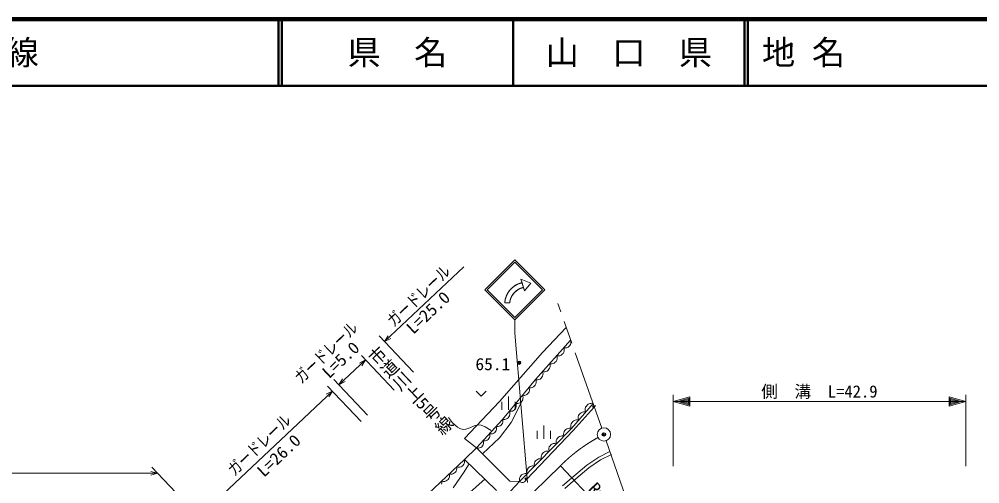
# Model space of a CAD drawing. Units: millimetres, scale not verified. Extents: x 40000 to 680000, y 20000 to 380000.
# Drawn here: x 258810 to 403102, y 310261 to 380000 of the extents above; entities that cross this region are included whole.
import ezdxf
from ezdxf.enums import TextEntityAlignment as Align

# ---------------------------------------------------------------- set-up
doc = ezdxf.new("R2010")
doc.units = ezdxf.units.MM
doc.header["$LTSCALE"] = 1000
doc.header["$PDMODE"] = 32
doc.header["$PDSIZE"] = 500
doc.linetypes.add('CHAIN', pattern=[18.5, 12, -1.5, 3.5, -1.5])
for name, color, linetype, lineweight in [('M-BGD', 7, 'Continuous', 13), ('M-BMK', 2, 'CHAIN', 13), ('M-BMK-SRVR', 3, 'Continuous', 13), ('M-STR-HTXT', 7, 'Continuous', 13), ('M-STR-STRC', 7, 'Continuous', 13), ('M-TTL', 2, 'Continuous', 140), ('M-TTL-LINE', 7, 'Continuous', 50)]:
    doc.layers.add(name, color=color, linetype=linetype, lineweight=lineweight)
for name, color, linetype in [('M-BMK-HTXT', 7, 'Continuous'), ('M-OTRS', 6, 'Continuous'), ('M-TTL-TXT', 7, 'Continuous')]:
    doc.layers.add(name, color=color, linetype=linetype)
doc.styles.add('@ＭＳ ゴシック', font='')
doc.styles.add('ＭＳ ゴシック', font='')
doc.styles.get('@ＭＳ ゴシック').set_extended_font_data('@MS Gothic')
doc.styles.get('ＭＳ ゴシック').set_extended_font_data('MS Gothic')

msp = doc.modelspace()

# ---------------------------------------------------------------- linework, layer by layer
at = {"layer": 'M-BGD'}
for p, q in [((337410, 329975), (340988, 333705)), ((336366, 325899), (341646, 331840)), ((340674, 330505), (340618, 330683)), ((340618, 330683), (340790, 330650)), ((340682, 330369), (340674, 330505)), ((340790, 330650), (340917, 330658)), ((340917, 330658), (341064, 330688)), ((341064, 330688), (341250, 330763)), ((341250, 330763), (341392, 330877)), ((341392, 330877), (341512, 331012)), ((341512, 331012), (341609, 331166)), ((341609, 331166), (341662, 331361)), ((341666, 331637), (341614, 331804)), ((341662, 331361), (341674, 331510)), ((341674, 331510), (341666, 331637)), ((330944, 322593), (337410, 329975)), ((339550, 328806), (339605, 329014)), ((339611, 329309), (339555, 329487)), ((339555, 329487), (339738, 329452)), ((339605, 329014), (339619, 329173)), ((339619, 329173), (339611, 329309)), ((339738, 329452), (339874, 329460)), ((339874, 329460), (340031, 329492)), ((340031, 329492), (340230, 329572)), ((340230, 329572), (340381, 329694)), ((340381, 329694), (340509, 329838)), ((340509, 329838), (340612, 330002)), ((340612, 330002), (340668, 330210)), ((340668, 330210), (340682, 330369)), ((338383, 327446), (338487, 327611)), ((338487, 327611), (338543, 327818)), ((338548, 328113), (338492, 328291)), ((338492, 328291), (338675, 328256)), ((338543, 327818), (338556, 327977)), ((338556, 327977), (338548, 328113)), ((338675, 328256), (338811, 328264)), ((338811, 328264), (338968, 328296)), ((338968, 328296), (339167, 328376)), ((339167, 328376), (339318, 328498)), ((339318, 328498), (339446, 328642)), ((339446, 328642), (339550, 328806)), ((337041, 325984), (337193, 326106)), ((337193, 326106), (337320, 326250)), ((337320, 326250), (337424, 326415)), ((337424, 326415), (337480, 326622)), ((337485, 326917), (337429, 327095)), ((337429, 327095), (337612, 327060)), ((337480, 326622), (337493, 326781)), ((337493, 326781), (337485, 326917)), ((337612, 327060), (337748, 327068)), ((337748, 327068), (337905, 327100)), ((337905, 327100), (338104, 327180)), ((338104, 327180), (338256, 327302)), ((338256, 327302), (338383, 327446)), ((331421, 319931), (336366, 325899)), ((335435, 324540), (335377, 324705)), ((335377, 324705), (335561, 324677)), ((335561, 324677), (335696, 324689)), ((335696, 324689), (335852, 324727)), ((335852, 324727), (336048, 324813)), ((336048, 324813), (336195, 324941)), ((336195, 324941), (336318, 325088)), ((336318, 325088), (336416, 325257)), ((336366, 325899), (336550, 325864)), ((336460, 325761), (336398, 325937)), ((336416, 325257), (336464, 325466)), ((336472, 325626), (336460, 325761)), ((336464, 325466), (336472, 325626)), ((336550, 325864), (336685, 325872)), ((336685, 325872), (336842, 325904)), ((336842, 325904), (337041, 325984)), ((327447, 324155), (328197, 323435)), ((328197, 323435), (328947, 324155)), ((332317, 323364), (332317, 321364)), ((334481, 323374), (334420, 323550)), ((334420, 323550), (334592, 323523)), ((334494, 323239), (334481, 323374)), ((334486, 323079), (334494, 323239)), ((334592, 323523), (334719, 323535)), ((334719, 323535), (334865, 323570)), ((334865, 323570), (335049, 323651)), ((335049, 323651), (335187, 323771)), ((335187, 323771), (335302, 323909)), ((335302, 323909), (335394, 324067)), ((335394, 324067), (335439, 324263)), ((335447, 324413), (335435, 324540)), ((335439, 324263), (335447, 324413)), ((325679, 317042), (330944, 322593)), ((331317, 322564), (331317, 321364)), ((332706, 319459), (334476, 322899)), ((333317, 322564), (333317, 321364)), ((333457, 322153), (333399, 322318)), ((333399, 322318), (333583, 322290)), ((333416, 321680), (333461, 321876)), ((333469, 322026), (333457, 322153)), ((333461, 321876), (333469, 322026)), ((333583, 322290), (333718, 322302)), ((333718, 322302), (333874, 322340)), ((333874, 322340), (334070, 322426)), ((334070, 322426), (334217, 322554)), ((334217, 322554), (334340, 322702)), ((334340, 322702), (334438, 322870)), ((334438, 322870), (334486, 323079)), ((345011, 322305), (341751, 318557)), ((344001, 321922), (343893, 321746)), ((344135, 322076), (344001, 321922)), ((344295, 322207), (344135, 322076)), ((344506, 322294), (344295, 322207)), ((344672, 322330), (344506, 322294)), ((344816, 322340), (344672, 322330)), ((345011, 322305), (344816, 322340)), ((345400, 321993), (345200, 321769)), ((332362, 320315), (332460, 320483)), ((332503, 320987), (332441, 321163)), ((332441, 321163), (332614, 321137)), ((332460, 320483), (332508, 320692)), ((332516, 320852), (332503, 320987)), ((332508, 320692), (332516, 320852)), ((332614, 321137), (332741, 321148)), ((332741, 321148), (332887, 321183)), ((332887, 321183), (333071, 321265)), ((333071, 321265), (333209, 321384)), ((333209, 321384), (333324, 321523)), ((333324, 321523), (333416, 321680)), ((345200, 321769), (342036, 318240)), ((342843, 320496), (342790, 320288)), ((342945, 320662), (342843, 320496)), ((343071, 320807), (342945, 320662)), ((343221, 320930), (343071, 320807)), ((343420, 321012), (343221, 320930)), ((343576, 321046), (343420, 321012)), ((343712, 321055), (343576, 321046)), ((343895, 321023), (343712, 321055)), ((343836, 321525), (343824, 321355)), ((343824, 321355), (343834, 321211)), ((343834, 321211), (343895, 321023)), ((343893, 321746), (343836, 321525)), ((327505, 315639), (331421, 319931)), ((330520, 318722), (330470, 318889)), ((330470, 318889), (330630, 318857)), ((330749, 318862), (330886, 318889)), ((330886, 318889), (331062, 318956)), ((330935, 317182), (332706, 319459)), ((331062, 318956), (331196, 319061)), ((331196, 319061), (331309, 319185)), ((331309, 319185), (331401, 319328)), ((331401, 319328), (331452, 319509)), ((331460, 319767), (331414, 319924)), ((331421, 319931), (331605, 319903)), ((331452, 319509), (331466, 319648)), ((331466, 319648), (331460, 319767)), ((331605, 319903), (331740, 319916)), ((331740, 319916), (331896, 319953)), ((331896, 319953), (332092, 320039)), ((332092, 320039), (332239, 320167)), ((332239, 320167), (332362, 320315)), ((337613, 318991), (337613, 316991)), ((341671, 319035), (341658, 318865)), ((341728, 319256), (341671, 319035)), ((341836, 319432), (341728, 319256)), ((341970, 319586), (341836, 319432)), ((342129, 319717), (341970, 319586)), ((342340, 319804), (342129, 319717)), ((342506, 319840), (342340, 319804)), ((342650, 319850), (342506, 319840)), ((342845, 319815), (342650, 319850)), ((342790, 320288), (342778, 320128)), ((342778, 320128), (342788, 319993)), ((342788, 319993), (342845, 319815)), ((329506, 317625), (329459, 317781)), ((329459, 317781), (329631, 317746)), ((329498, 317367), (329511, 317506)), ((329511, 317506), (329506, 317625)), ((329631, 317746), (329758, 317752)), ((329758, 317752), (329905, 317780)), ((329905, 317780), (330093, 317853)), ((330093, 317853), (330236, 317965)), ((330236, 317965), (330358, 318098)), ((330358, 318098), (330457, 318252)), ((330457, 318252), (330512, 318445)), ((330512, 318445), (330526, 318595)), ((330526, 318595), (330520, 318722)), ((330630, 318857), (330749, 318862)), ((341751, 318557), (333981, 310593)), ((342036, 318240), (335021, 310882)), ((336613, 318191), (336613, 316991)), ((338613, 318191), (338613, 316991)), ((340316, 317453), (340158, 317428)), ((340452, 317455), (340316, 317453)), ((340633, 317411), (340452, 317455)), ((340605, 317886), (340584, 317728)), ((340584, 317728), (340586, 317592)), ((340586, 317592), (340633, 317411)), ((340670, 318091), (340605, 317886)), ((340781, 318251), (340670, 318091)), ((340915, 318388), (340781, 318251)), ((341072, 318503), (340915, 318388)), ((341275, 318573), (341072, 318503)), ((341433, 318598), (341275, 318573)), ((341569, 318600), (341433, 318598)), ((341751, 318557), (341569, 318600)), ((341658, 318865), (341668, 318721)), ((341668, 318721), (341730, 318533)), ((327505, 315639), (325679, 317042)), ((328398, 314746), (330935, 317182)), ((328403, 315956), (328502, 316109)), ((328502, 316109), (328557, 316303)), ((328566, 316579), (328516, 316747)), ((328516, 316747), (328676, 316715)), ((328557, 316303), (328572, 316452)), ((328572, 316452), (328566, 316579)), ((328676, 316715), (328794, 316720)), ((328794, 316720), (328932, 316746)), ((328932, 316746), (329107, 316814)), ((329107, 316814), (329241, 316919)), ((329241, 316919), (329354, 317043)), ((329354, 317043), (329447, 317186)), ((329447, 317186), (329498, 317367)), ((338681, 316098), (338547, 315960)), ((338838, 316213), (338681, 316098)), ((339040, 316283), (338838, 316213)), ((339199, 316308), (339040, 316283)), ((339334, 316309), (339199, 316308)), ((339516, 316266), (339334, 316309)), ((339487, 316741), (339467, 316582)), ((339467, 316582), (339468, 316447)), ((339468, 316447), (339516, 316266)), ((339553, 316946), (339487, 316741)), ((339664, 317105), (339553, 316946)), ((339798, 317243), (339664, 317105)), ((339955, 317358), (339798, 317243)), ((340158, 317428), (339955, 317358)), ((327505, 315639), (325697, 313907)), ((327505, 315639), (327676, 315604)), ((332512, 310631), (327505, 315639)), ((327676, 315604), (327803, 315610)), ((327803, 315610), (327951, 315638)), ((327951, 315638), (328138, 315710)), ((328138, 315710), (328282, 315823)), ((328282, 315823), (328403, 315956)), ((337318, 314655), (337253, 314451)), ((337429, 314815), (337318, 314655)), ((337563, 314952), (337429, 314815)), ((337720, 315067), (337563, 314952)), ((337923, 315138), (337720, 315067)), ((338081, 315162), (337923, 315138)), ((338217, 315164), (338081, 315162)), ((338398, 315121), (338217, 315164)), ((338370, 315596), (338349, 315437)), ((338349, 315437), (338351, 315301)), ((338351, 315301), (338398, 315121)), ((338435, 315800), (338370, 315596)), ((338547, 315960), (338435, 315800)), ((347545, 315094), (345877, 314274)), ((347765, 314645), (346131, 313841)), ((317602, 306263), (325697, 313907)), ((325491, 313051), (325608, 313206)), ((325551, 311882), (326389, 313237)), ((325608, 313206), (325682, 313408)), ((325713, 313701), (325673, 313884)), ((325682, 313408), (325709, 313566)), ((325697, 313907), (330517, 309238)), ((325709, 313566), (325713, 313701)), ((336207, 313347), (336188, 313199)), ((336188, 313199), (336189, 313071)), ((336268, 313539), (336207, 313347)), ((336372, 313689), (336268, 313539)), ((336498, 313818), (336372, 313689)), ((336645, 313926), (336498, 313818)), ((336835, 313992), (336645, 313926)), ((336984, 314015), (336835, 313992)), ((337111, 314016), (336984, 314015)), ((337281, 313976), (337111, 314016)), ((337253, 314451), (337232, 314292)), ((337232, 314292), (337234, 314156)), ((337234, 314156), (337281, 313976)), ((345877, 314274), (344074, 313034)), ((346131, 313841), (344376, 312635)), ((323459, 311573), (323419, 311755)), ((323419, 311755), (323587, 311708)), ((323587, 311708), (323715, 311705)), ((323715, 311705), (323864, 311721)), ((323864, 311721), (324056, 311780)), ((323996, 309654), (325551, 311882)), ((324056, 311780), (324208, 311881)), ((324208, 311881), (324339, 312005)), ((324339, 312005), (324449, 312150)), ((324449, 312150), (324518, 312339)), ((324547, 312614), (324510, 312785)), ((324510, 312785), (324689, 312735)), ((324518, 312339), (324543, 312487)), ((324543, 312487), (324547, 312614)), ((324689, 312735), (324825, 312731)), ((324825, 312731), (324984, 312749)), ((324984, 312749), (325189, 312811)), ((325189, 312811), (325351, 312920)), ((325351, 312920), (325491, 313051)), ((334438, 311703), (334281, 311588)), ((334641, 311774), (334438, 311703)), ((334799, 311798), (334641, 311774)), ((334935, 311800), (334799, 311798)), ((335116, 311757), (334935, 311800)), ((335088, 312232), (335067, 312073)), ((335067, 312073), (335069, 311937)), ((335069, 311937), (335116, 311757)), ((335153, 312436), (335088, 312232)), ((335264, 312596), (335153, 312436)), ((335398, 312733), (335264, 312596)), ((335555, 312849), (335398, 312733)), ((335758, 312919), (335555, 312849)), ((335916, 312944), (335758, 312919)), ((336052, 312945), (335916, 312944)), ((336234, 312902), (336052, 312945)), ((336189, 313071), (336234, 312902)), ((344074, 313034), (342102, 311400)), ((344376, 312635), (342430, 311022)), ((322296, 310475), (322256, 310657)), ((322256, 310657), (322435, 310607)), ((322265, 310181), (322292, 310339)), ((322292, 310339), (322296, 310475)), ((322435, 310607), (322571, 310603)), ((322571, 310603), (322730, 310621)), ((322730, 310621), (322935, 310683)), ((322935, 310683), (323097, 310791)), ((323097, 310791), (323237, 310923)), ((323237, 310923), (323354, 311078)), ((323354, 311078), (323428, 311280)), ((323428, 311280), (323455, 311437)), ((323455, 311437), (323459, 311573)), ((328755, 310945), (325188, 307789)), ((330404, 306790), (333981, 310593)), ((333981, 310593), (332512, 310631)), ((333970, 311087), (333950, 310928)), ((333950, 310928), (333951, 310792)), ((333951, 310792), (333999, 310612)), ((334036, 311291), (333970, 311087)), ((334147, 311451), (334036, 311291)), ((334081, 310535), (334038, 310576)), ((334167, 310480), (334081, 310535)), ((334281, 311588), (334147, 311451)), ((334295, 310441), (334167, 310480)), ((334395, 310429), (334295, 310441)), ((334493, 310445), (334395, 310429)), ((334620, 310491), (334493, 310445)), ((334703, 310549), (334620, 310491)), ((334814, 310665), (334703, 310549)), ((335021, 310882), (334814, 310665)), ((342102, 311400), (340412, 309935)), ((342430, 311022), (340759, 309575))]:
    msp.add_line(p, q, dxfattribs=at)
msp.add_lwpolyline([(323276, 320190), (323914, 319432), (324633, 318782), (324986, 318568), (325508, 318416), (325895, 318444), (326477, 318646), (327152, 318968), (327820, 319111), (328217, 319055), (328794, 318833), (329685, 318244)], dxfattribs=at)
for centre, radius in [((333920, 328430), 250), ((333920, 328430), 150), ((333920, 328430), 50), ((345088, 321870), 150), ((345088, 321870), 90), ((345088, 321870), 30), ((334912, 310986), 150), ((334912, 310986), 90), ((334912, 310986), 30)]:
    msp.add_circle(centre, radius, dxfattribs=at)
at = {"layer": 'M-BMK'}
for p, q in [((346314, 318615), (339708, 337331)), ((346972, 316726), (353297, 298690)), ((340108, 312964), (327767, 300968))]:
    msp.add_line(p, q, dxfattribs=at)
msp.add_arc((357793, 295294), 25000, 118.77139, 135.02402, dxfattribs=at)
at = {"layer": 'M-BMK-SRVR'}
for radius in [1000, 40]:
    msp.add_circle((346646, 317672), radius, dxfattribs=at)
at = {"layer": 'M-OTRS'}
msp.add_point((346646, 317672), dxfattribs=at)
at = {"layer": 'M-STR-HTXT'}
for p, q in [((313706, 331596), (325608, 342830)), ((318018, 327028), (312883, 332469)), ((313706, 331596), (314241, 332486)), ((314626, 332079), (313706, 331596)), ((315133, 324305), (310231, 329499)), ((306833, 325109), (310821, 328873)), ((309902, 328390), (310821, 328873)), ((310821, 328873), (310286, 327983)), ((310163, 319614), (305139, 324937)), ((311145, 320541), (306094, 325892)), ((306833, 325109), (307368, 325999)), ((307752, 325591), (306833, 325109)), ((287727, 307075), (305851, 324182)), ((304932, 323700), (305851, 324182)), ((305851, 324182), (305316, 323292)), ((357030, 312913), (357030, 323624)), ((357030, 322624), (359530, 323324)), ((359530, 323324), (359530, 321924)), ((398502, 321924), (398502, 323324)), ((398502, 323324), (401002, 322624)), ((401002, 323624), (401002, 312913)), ((359530, 321924), (357030, 322624)), ((357030, 322624), (401002, 322624)), ((357730, 322624), (359430, 323124)), ((359430, 322124), (357730, 322624)), ((358130, 322624), (359330, 322924)), ((359330, 322324), (358130, 322624)), ((358730, 322624), (359230, 322724)), ((359230, 322524), (358730, 322624)), ((359230, 322724), (359230, 322524)), ((359330, 322924), (359330, 322324)), ((359430, 323124), (359430, 322124)), ((401002, 322624), (398502, 321924)), ((398602, 322124), (398602, 323124)), ((398602, 323124), (400302, 322624)), ((400302, 322624), (398602, 322124)), ((398702, 322324), (398702, 322924)), ((398702, 322924), (399902, 322624)), ((399902, 322624), (398702, 322324)), ((398802, 322524), (398802, 322724)), ((398802, 322724), (399302, 322624)), ((399302, 322624), (398802, 322524)), ((217934, 311845), (279602, 311845)), ((278602, 312125), (279602, 311845)), ((279602, 311845), (278602, 311565)), ((278743, 312749), (290164, 300726)), ((350215, 302307), (340108, 312964))]:
    msp.add_line(p, q, dxfattribs=at)
at = {"layer": 'M-STR-STRC'}
for p, q in [((328769, 339361), (333269, 343861)), ((329122, 339361), (333269, 343508)), ((337769, 339361), (333269, 343861)), ((337416, 339361), (333269, 343508)), ((334176, 340959), (335645, 340395)), ((334176, 340959), (334734, 339210)), ((334176, 340959), (335645, 340395)), ((334176, 340959), (334734, 339210)), ((334341, 340439), (334176, 340959)), ((334176, 340959), (335645, 340395)), ((334734, 339210), (334176, 340959)), ((334176, 340959), (335645, 340395)), ((328769, 339361), (333269, 334861)), ((329122, 339361), (333269, 335214)), ((332323, 339071), (332356, 339119)), ((332356, 339119), (332390, 339166)), ((332390, 339166), (332425, 339212)), ((332425, 339212), (332460, 339258)), ((332460, 339258), (332497, 339303)), ((332497, 339303), (332534, 339348)), ((332534, 339348), (332572, 339392)), ((332572, 339392), (332611, 339435)), ((332611, 339435), (332650, 339478)), ((332650, 339478), (332691, 339520)), ((332691, 339520), (332732, 339561)), ((332732, 339561), (332773, 339601)), ((332773, 339601), (332816, 339641)), ((332816, 339641), (332859, 339680)), ((332859, 339680), (332902, 339718)), ((332902, 339718), (332947, 339755)), ((332947, 339755), (332992, 339792)), ((332992, 339792), (333038, 339828)), ((333038, 339828), (333084, 339863)), ((333084, 339863), (333131, 339897)), ((333131, 339897), (333178, 339931)), ((333178, 339931), (333226, 339963)), ((333226, 339963), (333275, 339995)), ((333269, 335214), (337416, 339361)), ((333269, 334861), (337769, 339361)), ((333275, 339995), (333324, 340026)), ((333333, 339109), (333300, 339079)), ((333324, 340026), (333374, 340056)), ((333367, 339139), (333333, 339109)), ((333401, 339169), (333367, 339139)), ((333374, 340056), (333424, 340085)), ((333436, 339198), (333401, 339169)), ((333424, 340085), (333475, 340113)), ((333471, 339226), (333436, 339198)), ((333507, 339253), (333471, 339226)), ((333475, 340113), (333526, 340141)), ((333543, 339280), (333507, 339253)), ((333526, 340141), (333578, 340167)), ((333580, 339307), (333543, 339280)), ((333578, 340167), (333630, 340193)), ((333617, 339332), (333580, 339307)), ((333654, 339357), (333617, 339332)), ((333630, 340193), (333682, 340217)), ((333692, 339382), (333654, 339357)), ((333682, 340217), (333735, 340241)), ((333731, 339405), (333692, 339382)), ((333770, 339428), (333731, 339405)), ((333735, 340241), (333789, 340264)), ((333809, 339451), (333770, 339428)), ((333789, 340264), (333843, 340286)), ((333848, 339472), (333809, 339451)), ((333843, 340286), (333897, 340307)), ((333888, 339493), (333848, 339472)), ((333929, 339514), (333888, 339493)), ((333897, 340307), (333951, 340327)), ((333969, 339533), (333929, 339514)), ((333951, 340327), (334006, 340346)), ((334010, 339552), (333969, 339533)), ((334006, 340346), (334061, 340364)), ((334052, 339570), (334010, 339552)), ((334093, 339587), (334052, 339570)), ((334061, 340364), (334117, 340381)), ((334135, 339604), (334093, 339587)), ((334117, 340381), (334172, 340397)), ((334177, 339620), (334135, 339604)), ((334172, 340397), (334229, 340412)), ((334220, 339635), (334177, 339620)), ((334263, 339650), (334220, 339635)), ((334229, 340412), (334285, 340426)), ((334306, 339663), (334263, 339650)), ((334341, 340439), (334285, 340426)), ((334349, 339676), (334306, 339663)), ((334341, 340439), (334568, 339730)), ((334341, 340439), (334568, 339730)), ((334392, 339688), (334349, 339676)), ((334436, 339700), (334392, 339688)), ((334480, 339711), (334436, 339700)), ((334524, 339720), (334480, 339711)), ((334568, 339730), (334524, 339720)), ((334734, 339211), (334568, 339730)), ((335645, 340395), (334734, 339210)), ((335645, 340395), (334734, 339210)), ((335645, 340395), (334734, 339211)), ((335645, 340395), (334734, 339210)), ((331769, 337620), (331777, 337677)), ((331777, 337677), (331786, 337735)), ((331786, 337735), (331796, 337792)), ((331796, 337792), (331807, 337849)), ((331807, 337849), (331819, 337906)), ((331819, 337906), (331832, 337962)), ((331832, 337962), (331846, 338019)), ((331846, 338019), (331861, 338075)), ((331861, 338075), (331877, 338131)), ((331877, 338131), (331894, 338186)), ((331894, 338186), (331911, 338242)), ((331911, 338242), (331930, 338297)), ((331930, 338297), (331950, 338351)), ((331950, 338351), (331971, 338405)), ((331971, 338405), (331992, 338459)), ((331992, 338459), (332015, 338513)), ((332015, 338513), (332038, 338566)), ((332038, 338566), (332063, 338619)), ((332063, 338619), (332088, 338671)), ((332088, 338671), (332114, 338723)), ((332114, 338723), (332141, 338774)), ((332141, 338774), (332169, 338825)), ((332169, 338825), (332198, 338875)), ((332198, 338875), (332228, 338925)), ((332228, 338925), (332259, 338974)), ((332259, 338974), (332290, 339023)), ((332290, 339023), (332323, 339071)), ((332529, 337679), (332521, 337635)), ((332538, 337723), (332529, 337679)), ((332548, 337767), (332538, 337723)), ((332558, 337811), (332548, 337767)), ((332569, 337855), (332558, 337811)), ((332581, 337898), (332569, 337855)), ((332594, 337942), (332581, 337898)), ((332607, 337985), (332594, 337942)), ((332622, 338028), (332607, 337985)), ((332637, 338070), (332622, 338028)), ((332652, 338113), (332637, 338070)), ((332669, 338155), (332652, 338113)), ((332686, 338196), (332669, 338155)), ((332704, 338238), (332686, 338196)), ((332722, 338279), (332704, 338238)), ((332742, 338320), (332722, 338279)), ((332762, 338360), (332742, 338320)), ((332782, 338400), (332762, 338360)), ((332804, 338440), (332782, 338400)), ((332826, 338479), (332804, 338440)), ((332849, 338518), (332826, 338479)), ((332872, 338557), (332849, 338518)), ((332896, 338595), (332872, 338557)), ((332921, 338633), (332896, 338595)), ((332947, 338670), (332921, 338633)), ((332973, 338707), (332947, 338670)), ((332999, 338743), (332973, 338707)), ((333027, 338779), (332999, 338743)), ((333055, 338814), (333027, 338779)), ((333083, 338849), (333055, 338814)), ((333113, 338884), (333083, 338849)), ((333142, 338917), (333113, 338884)), ((333173, 338951), (333142, 338917)), ((333204, 338984), (333173, 338951)), ((333235, 339016), (333204, 338984)), ((333267, 339048), (333235, 339016)), ((333300, 339079), (333267, 339048)), ((331749, 337408), (331751, 337447)), ((332492, 337407), (331749, 337408)), ((331749, 337408), (332492, 337407)), ((331751, 337447), (331756, 337504)), ((331756, 337504), (331762, 337562)), ((331762, 337562), (331769, 337620)), ((332497, 337456), (332492, 337411)), ((332502, 337501), (332497, 337456)), ((332507, 337545), (332502, 337501)), ((332514, 337590), (332507, 337545)), ((332521, 337635), (332514, 337590)), ((333269, 334861), (333269, 332861)), ((333269, 332861), (335149, 310466))]:
    msp.add_line(p, q, dxfattribs=at)
for radius, start, end in [(3327, 102.62811, 176.29675), (2586, 101.16556, 175.26004)]:
    msp.add_arc((335069, 337193), radius, start, end, dxfattribs=at)
at = {"layer": 'M-TTL'}
msp.add_line((680000, 380000), (40000, 380000), dxfattribs=at)
at = {"layer": 'M-TTL-LINE'}
for p, q in [((297750, 380000), (297750, 370000)), ((298250, 380000), (298250, 370000)), ((333000, 380000), (333000, 370000)), ((367750, 380000), (367750, 370000)), ((368250, 380000), (368250, 370000)), ((40000, 370000), (680000, 370000))]:
    msp.add_line(p, q, dxfattribs=at)

# ---------------------------------------------------------------- texts
at = {"layer": 'M-BGD', "style": 'ＭＳ ゴシック', "width": 1.05}
msp.add_text('65.1', height=1833, dxfattribs=at).set_placement((327339, 326762), align=Align.BOTTOM_LEFT)
at = {"layer": 'M-BMK-HTXT', "style": '@ＭＳ ゴシック', "width": 1.05}
msp.add_text('市道川上5号線\u3000', height=1833, rotation=313.5, dxfattribs=at).set_placement((311728, 330424), align=Align.MIDDLE_LEFT)
at = {"layer": 'M-STR-HTXT', "style": 'ＭＳ ゴシック'}
for s, rotation, width, p in [('ガードレール', 43.6, 0.8, (315462, 333280)), ('L=25.0', 43.3, 1.05, (318383, 332203)), ('ガードレール', 43.6, 0.8, (301555, 324777)), ('L=5.0', 43.3, 1.05, (305730, 325558)), ('ガードレール', 43.6, 0.8, (291526, 310929)), ('L=26.0', 43.3, 1.05, (295947, 310737)), ('R=25', 312.726, 1.05, (343775, 309045))]:
    msp.add_text(s, height=1833, rotation=rotation, dxfattribs=dict(at, width=width)).set_placement(p, align=Align.BOTTOM_LEFT)
msp.add_text('側\u3000溝\u3000L=42.9', height=1833, dxfattribs=at).set_placement((370266, 322655), align=Align.BOTTOM_LEFT)
at = {"layer": 'M-TTL-TXT', "style": 'ＭＳ ゴシック'}
for s, p in [('一般県道本郷周東線', (216734, 375000)), ('地 名', (370380, 375000))]:
    msp.add_text(s, height=3666, dxfattribs=at).set_placement(p, align=Align.MIDDLE_LEFT)
for s, p in [('県\u3000名', (315625, 375000)), ('山\u3000口\u3000県', (350375, 375000))]:
    msp.add_text(s, height=3666, dxfattribs=at).set_placement(p, align=Align.MIDDLE_CENTER)

doc.saveas('drawing.dxf')
